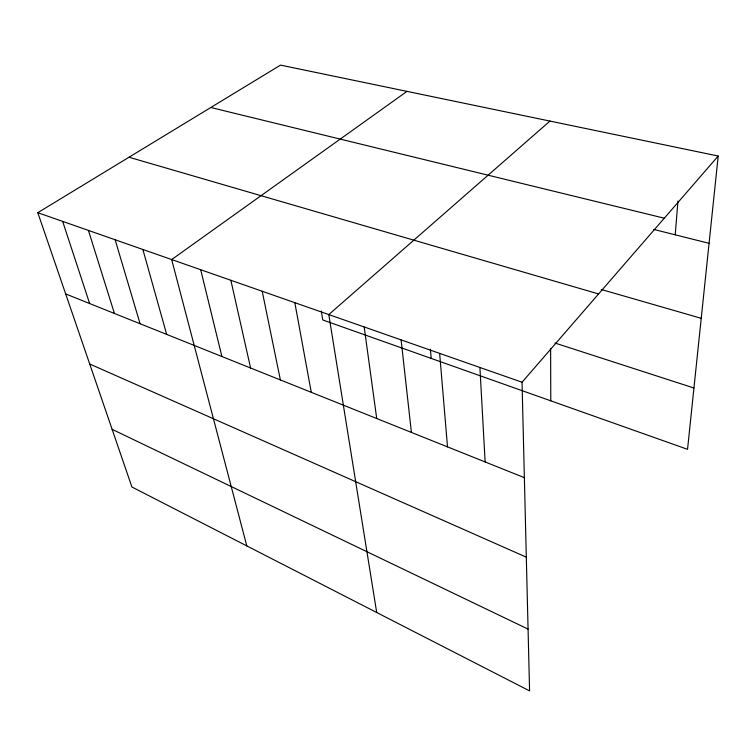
<?xml version="1.0" encoding="UTF-8"?>
<svg xmlns="http://www.w3.org/2000/svg" width="756" height="756" viewBox="0 0 756 756"><rect width="100%" height="100%" fill="white"/><g stroke="black" fill="none" stroke-linecap="round" stroke-linejoin="round"><path stroke-width="1.13" d="M675.212 234.823L677.952 201.011M718.2 156.029L522.037 382.234L529.578 690.889L131.903 486.996L37.8 212.691L280.533 65.111L718.2 156.029L687.535 449.319L322.774 319.977L321.291 311.037M549.943 121.083L328.794 314.581L376.705 612.511M406.974 91.382L171.669 259.563L246.806 545.908M210.811 107.503L664.288 218.201M653.742 229.427L709.071 243.319M601.247 289.472L701.228 318.314M129.011 157.239L598.591 293.952M554.932 343.026L693.942 388.008M37.8 212.691L522.037 382.234M65.677 293.942L524.362 477.66M89.709 364.005L526.308 557.172M112.124 429.342L528.066 629.105M62.663 221.395L89.643 303.534M88.424 230.419L114.43 313.466M115.139 239.775L140.087 323.748M142.875 249.48L166.66 334.388M200.699 269.731L221.895 356.511M230.863 280.287L250.595 368.011M262.209 291.268L280.372 379.928M294.831 302.683L311.274 392.307M364.184 326.97L376.715 418.522M401.105 339.898L411.406 432.413M430.372 349.168L431.203 358.429M439.642 353.392L447.514 446.881M479.909 367.492L485.135 461.944M550.623 348.403L550.774 400.831"/></g></svg>
